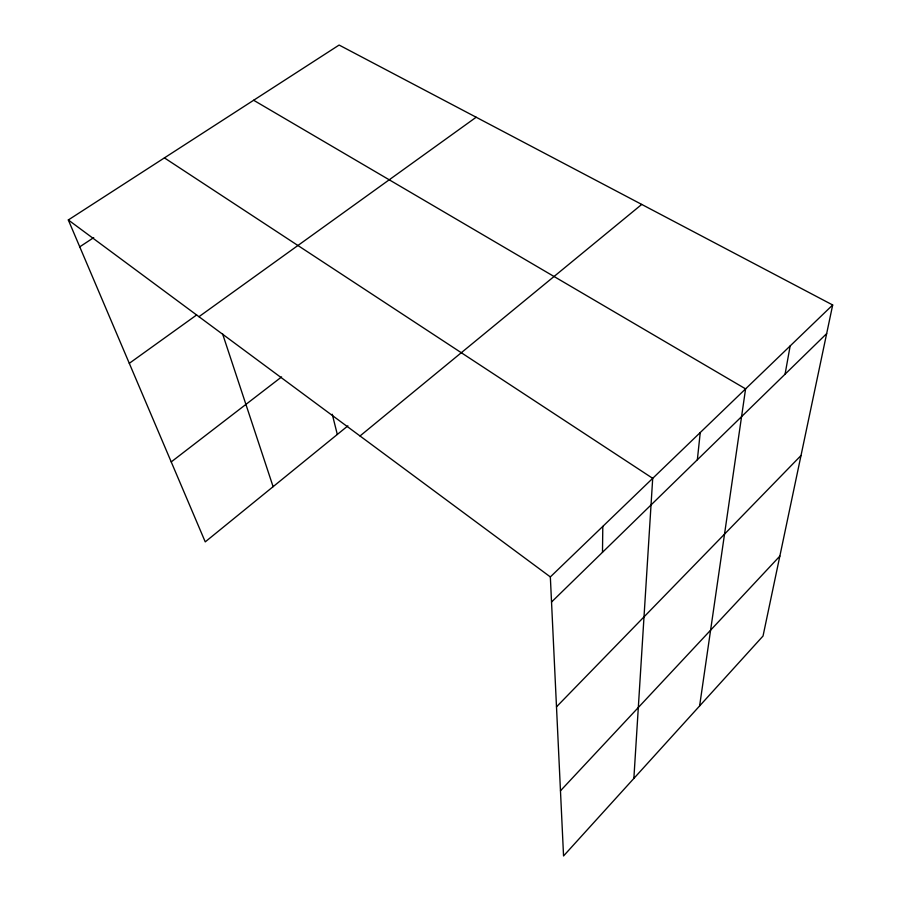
<?xml version="1.0" encoding="UTF-8"?>
<svg xmlns="http://www.w3.org/2000/svg" width="901" height="901" viewBox="0 0 901 901"><rect width="100%" height="100%" fill="white"/><g stroke="black" fill="none" stroke-linecap="round" stroke-linejoin="round"><path stroke-width="1.35" d="M602.487 552.313L602.803 526.398M633.865 778.419L652.707 478.33L164.421 157.889M697.351 459.769L700.246 432.548M699.615 705.933L745.589 388.872L253.643 100.259M785.075 374.174L790.154 345.95M832.682 304.988L763.034 636.016L563.553 855.95L550.342 576.922L832.682 304.988L339.114 45.05L68.318 219.957L205.237 541.873L347.887 425.858M560.467 790.796L779.849 556.097M556.491 706.835L801.012 455.512M551.536 602.026L826.668 333.607M360.017 435.971L641.726 204.426M171.224 461.909L281.585 376.933M129.293 363.328L196.643 314.967M198.963 316.701L476.178 117.231M79.75 246.829L93.715 237.627M68.318 219.957L550.342 576.922M222.592 333.866L273.104 486.675M332.255 414.246L337.312 434.462"/></g></svg>
